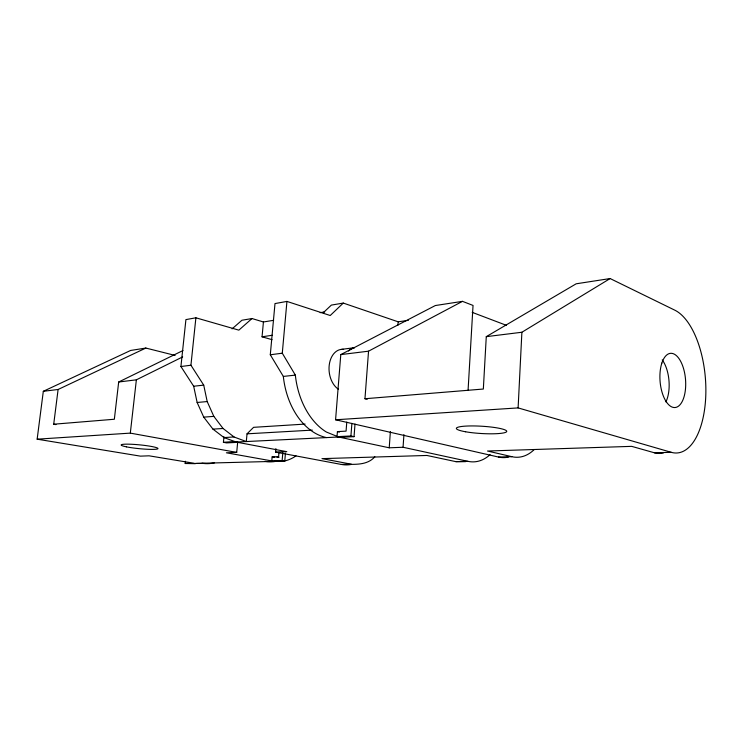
<?xml version="1.0" encoding="UTF-8"?>
<svg xmlns="http://www.w3.org/2000/svg" width="743" height="743" viewBox="0 0 743 743"><rect width="100%" height="100%" fill="white"/><g stroke="black" fill="none" stroke-linecap="round" stroke-linejoin="round"><path stroke-width="1.11" d="M671.273 452.32L518.112 407.907L521.892 332.251L610.133 278.551L674.765 310.156A72.61 34.094 85.3 0 1 705.831 394.013A72.61 34.094 85.3 0 1 671.273 452.32L654.397 452.784L631.68 446.357L487.51 451.02L511.816 456.676A64.65 37.28 85.4 0 0 534.078 449.682M610.133 278.551L576.178 283.798L486.275 336.653L483.34 389.035L364.962 398.731L368.547 351.179L462.48 301.352L473.04 305.438L468.099 389.88M490.074 454.632A60.824 36.89 85.6 0 1 468.016 461.347L403.059 447.267L403.923 434.646M403.059 447.267L389.23 447.797L390.372 431.618M397.904 325.285L398.155 321.812L343.285 303.079L331.359 305.094L323.186 312.803M346.777 422.098L346.071 431.135L337.424 431.609L337.016 436.67L389.23 447.797M355.005 424.077L354.039 436.652L350.919 435.974L351.894 423.361M508.296 457.112A63.982 37.475 85.4 0 1 498.451 457.047L335.576 419.776L340.786 354.597L435.333 305.54L462.48 301.352M237.695 441.992L236.701 452.394L226.392 452.793L271.78 460.92L282.126 460.614L282.823 452.682M194.155 463.465L284.755 461.097L285.451 453.174M271.78 460.92L272.142 456.889L278.588 456.676L278.987 452.181M273.638 320.307L263.431 321.979L251.998 318.543L238.856 330.143L195.892 317.8L185.917 319.601L180.921 366.531L193.672 386.23L197.136 402.483L203.74 417.139L212.953 429.129L224.014 437.59L236.144 442.048L338.576 436.995L326.391 432.036A67.502 46.633 83.8 0 1 295.352 375.113L282.284 353.194L286.937 301.417L330.226 315.515L343.285 303.079M351.29 464.431A54.648 37.809 85.8 0 1 341.381 464.449L275.56 452.097L275.876 448.642M275.551 461.357L274.427 461.162M326.511 437.59A66.777 46.67 83.8 0 1 283.334 376.422L270.294 354.773L274.994 303.571L286.937 301.417M305.104 424.086L253.595 427.327L247.029 433.828L246.295 441.546L234.175 437.051L223.067 428.488L213.826 416.368L207.195 401.554L203.721 385.134L190.932 365.222L195.892 317.8M272.059 339.681L262.047 336.802L263.431 321.979M223.968 436.67L223.411 442.308L234.621 441.491M195.409 463.678L185.202 463.493L185.434 461.245M175.125 355.423L145.869 348.058L130.638 350.455L43.317 391.301L37.15 439.178L130.313 433.123L136.368 379.822L182.657 356.909M182.982 350.529L118.685 382.004L114.348 419.247L53.71 424.216L58.103 389.481L145.869 348.058M232.085 328.87L241.939 320.242L251.998 318.543M374.862 456.806C366.28 466.363 352.832 463.92 341.381 464.449M320.14 312.673L324.672 311.921M262.047 336.802L272.272 335.269M398.155 321.812L408.39 320.326M180.921 366.531L190.932 365.222M270.294 354.773L282.284 353.194M341.678 349.34L354.318 347.715M43.317 391.301L58.103 389.481M118.685 382.004L136.368 379.822M340.786 354.597L368.547 351.179M486.275 336.653L521.892 332.251M193.672 386.23L203.721 385.134M283.334 376.422L295.352 375.113M197.136 402.483L207.195 401.554M203.74 417.139L213.826 416.368M335.576 419.776L518.112 407.907M224.014 437.59L234.026 436.94M212.953 429.129L223.067 428.488M247.029 433.828L312.301 430.113M337.016 436.67L350.919 435.974M237.695 442.345L226.513 442.893L223.411 442.308M340.136 437.33L354.039 436.652M275.56 452.097L286.798 451.67L234.593 441.76M276.916 457.298L279.071 457.233M185.202 463.493L193.895 463.233L149.055 455.812L140.455 456.146L37.15 439.178M498.451 457.047L511.816 456.676M351.355 464.208L321.979 458.635L426.9 455.459L455.868 461.644L468.016 461.347M196.403 463.437L205.412 463.437M274.232 461.124L283.473 461.18M455.868 461.644L465.582 461.654M53.71 424.216L55.985 424.615M130.313 433.123L236.701 452.394M282.126 460.614L284.755 461.097M272.142 456.889L274.771 457.372M337.424 431.609L339.495 432.054M364.962 398.731L367.209 399.297M472.204 312.357L506.466 325.35M663.471 452.914A71.765 34.512 85.3 0 1 654.397 452.784M662.236 359.881A26.887 12.919 85.3 0 1 665.914 401.898M338.492 389.295A21.073 14.544 83.8 0 1 329.251 364.915A21.073 14.544 83.8 0 1 343.591 349.368M348.467 351.002A21.333 14.526 83.8 0 1 354.532 347.687M214.532 462.778A50.032 39.295 85.7 0 1 201.994 463.242M275.56 461.403A53.255 39.555 85.5 0 1 265.186 461.394M296.011 455.877A53.654 39.574 85.5 0 1 284.597 460.957M661.846 363.113A27.203 12.761 85.3 0 0 672.378 407.173A27.203 12.761 85.3 0 0 684.192 370.998A27.203 12.761 85.3 0 0 661.846 363.113M465.61 431.776A25.225 3.65 3.4 0 0 506.401 431.915A25.225 3.65 3.4 0 0 472.65 425.934A25.225 3.65 3.4 0 0 465.61 431.776M126.44 446.849A18.491 1.913 5.6 0 0 157.293 449.013A18.491 1.913 5.6 0 0 134.91 444.463A18.491 1.913 5.6 0 0 126.44 446.849"/></g></svg>
